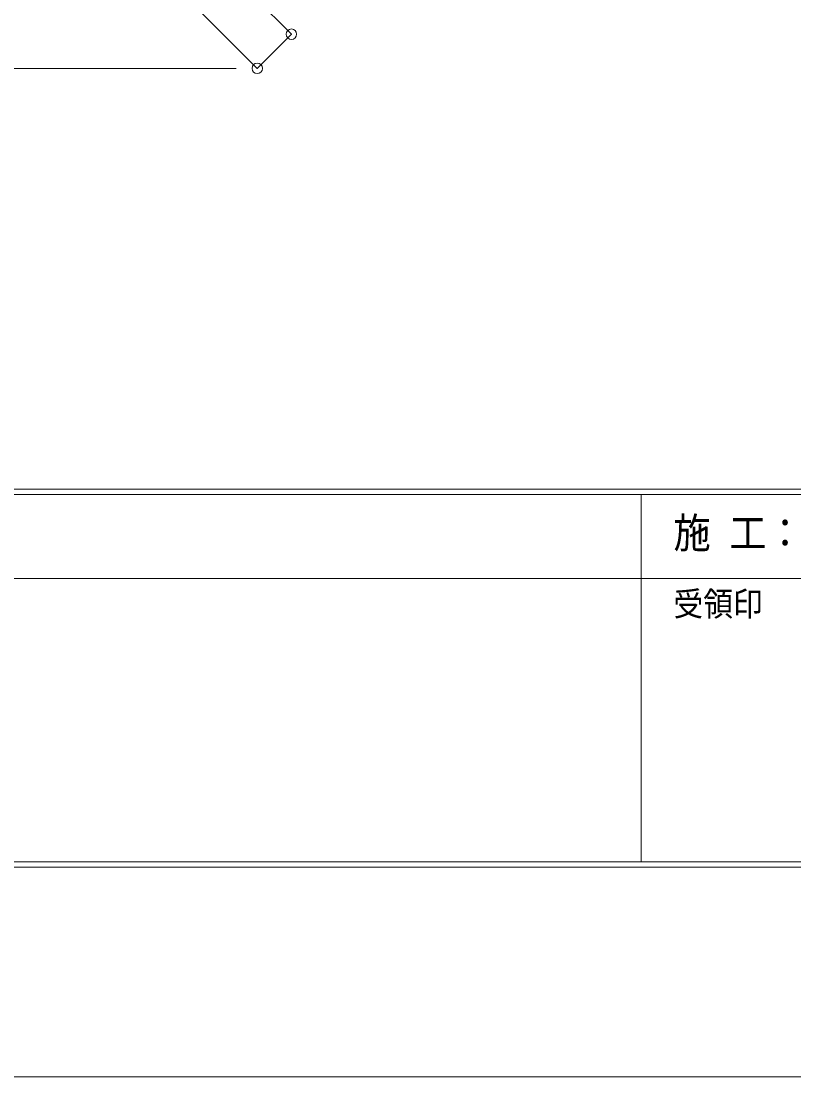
# Model space of a CAD drawing. Units: millimetres, scale not verified. Extents: x -1050 to 1050, y -742 to 742.
# Drawn here: x 306.1 to 490.1, y -742.5 to -490.9 of the extents above; entities that cross this region are included whole.
import ezdxf
from ezdxf.enums import TextEntityAlignment as Align

# ---------------------------------------------------------------- set-up
doc = ezdxf.new("R2010")
doc.units = ezdxf.units.MM
doc.header["$LTSCALE"] = 5
doc.header["$PDMODE"] = 32
doc.header["$PDSIZE"] = 2.5
for name, color, linetype, lineweight in [('0-0_7-図\u3000枠', 4, 'Continuous', 9), ('0-1_寸法注釈', 2, 'Continuous', 9), ('0-5_DEFPOINTS', 134, 'Continuous', 9), ('0-8_アンカー', 7, 'Continuous', 9)]:
    doc.layers.add(name, color=color, linetype=linetype, lineweight=lineweight)
doc.styles.add('ＭＳ ゴシック', font='')
doc.styles.get('ＭＳ ゴシック').set_extended_font_data('MS Gothic')

# ---------------------------------------------------------------- blocks, each defined once
blk = doc.blocks.new('A$C6EB770D1')
at = {"layer": '0-8_アンカー'}
for p, q in [((130.257, 96.52), (45.237, 11.5)), ((138.388, 88.388), (130.257, 96.52)), ((138.388, 88.388), (53.368, 3.368)), ((0, 11.5), (45.237, 11.5)), ((0, 11.5), (0, 0)), ((0, 0), (45.237, 0))]:
    blk.add_line(p, q, dxfattribs=at)
blk.add_arc((45.237, 11.5), 11.5, 270, 315, dxfattribs=at)

msp = doc.modelspace()

# ---------------------------------------------------------------- linework, layer by layer
at = {"layer": '0-0_7-図\u3000枠'}
for p, q in [((998.75, -602.5), (-973.75, -602.5)), ((998.75, -603.75), (-973.75, -603.75)), ((453.75, -691.25), (453.75, -603.75)), ((640.5, -623.75), (116.25, -623.75)), ((998.75, -691.25), (-973.75, -691.25)), ((1000, -692.5), (-975, -692.5))]:
    msp.add_line(p, q, dxfattribs=at)
at = {"layer": '0-1_寸法注釈'}
msp.add_line((357.318, -502.197), (23.705, -502.197), dxfattribs=at)
at = {"layer": '0-5_DEFPOINTS'}
msp.add_lwpolyline([(-1050, -742.5), (-1050, 742.5), (1050, 742.5), (1050, -742.5)], close=True, dxfattribs=at)
for p in [(370.45, -494.065), (362.318, -502.197)]:
    msp.add_point(p, dxfattribs=at)

# ---------------------------------------------------------------- block references
at = {"layer": '0-8_アンカー', "rotation": 270}
msp.add_blockref('A$C6EB770D1', (273.93, -363.808), dxfattribs=at)

# ---------------------------------------------------------------- texts
at = {"layer": '0-0_7-図\u3000枠', "color": 7, "style": 'ＭＳ ゴシック', "width": 0.9}
msp.add_text('施 工：', height=7.216, dxfattribs=at).set_placement((461.438, -618.654), align=Align.BOTTOM_LEFT)
at = {"layer": '0-0_7-図\u3000枠', "color": 5, "style": 'ＭＳ ゴシック', "width": 0.9}
msp.add_text('受領印', height=5.773, dxfattribs=at).set_placement((461.438, -634.42), align=Align.BOTTOM_LEFT)

doc.saveas('drawing.dxf')
